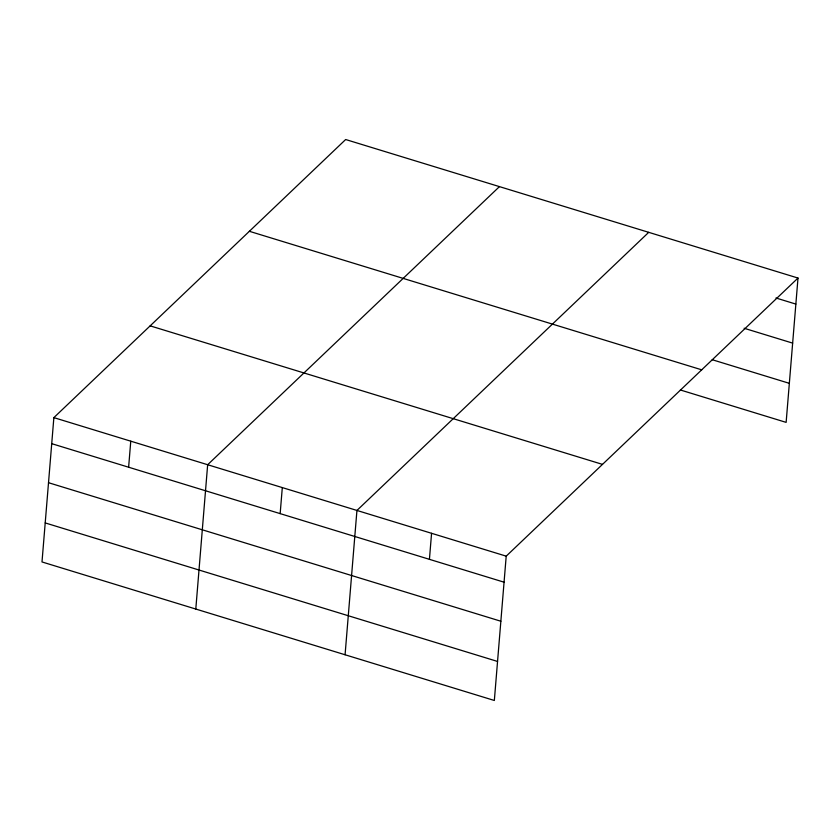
<?xml version="1.0" encoding="UTF-8"?>
<svg xmlns="http://www.w3.org/2000/svg" width="840" height="840" viewBox="0 0 840 840"><rect width="100%" height="100%" fill="white"/><g stroke="black" fill="none" stroke-linecap="round" stroke-linejoin="round"><path stroke-width="1.26" d="M53.865 417.627L42 561.95L494.34 700.476L506.205 556.154L798 278.05L345.66 139.524L53.865 417.627L506.205 556.154M128.625 467.219L130.767 441.179M195.793 609.053L207.659 464.73L499.454 186.617M280.161 513.629L282.303 487.589M345.072 654.759L356.937 510.447L648.722 232.334M429.429 559.346L431.571 533.306M798 278.05L786.135 422.373L680.4 389.991M775.961 297.99L795.858 304.091M744.135 328.262L792.645 343.119M712.215 359.719L789.348 383.334M249.365 231.294L701.704 369.82M150.16 325.857L602.5 464.384M51.723 443.667L504.074 582.194M48.521 482.706L500.861 621.232M45.213 522.921L497.553 661.448"/></g></svg>
